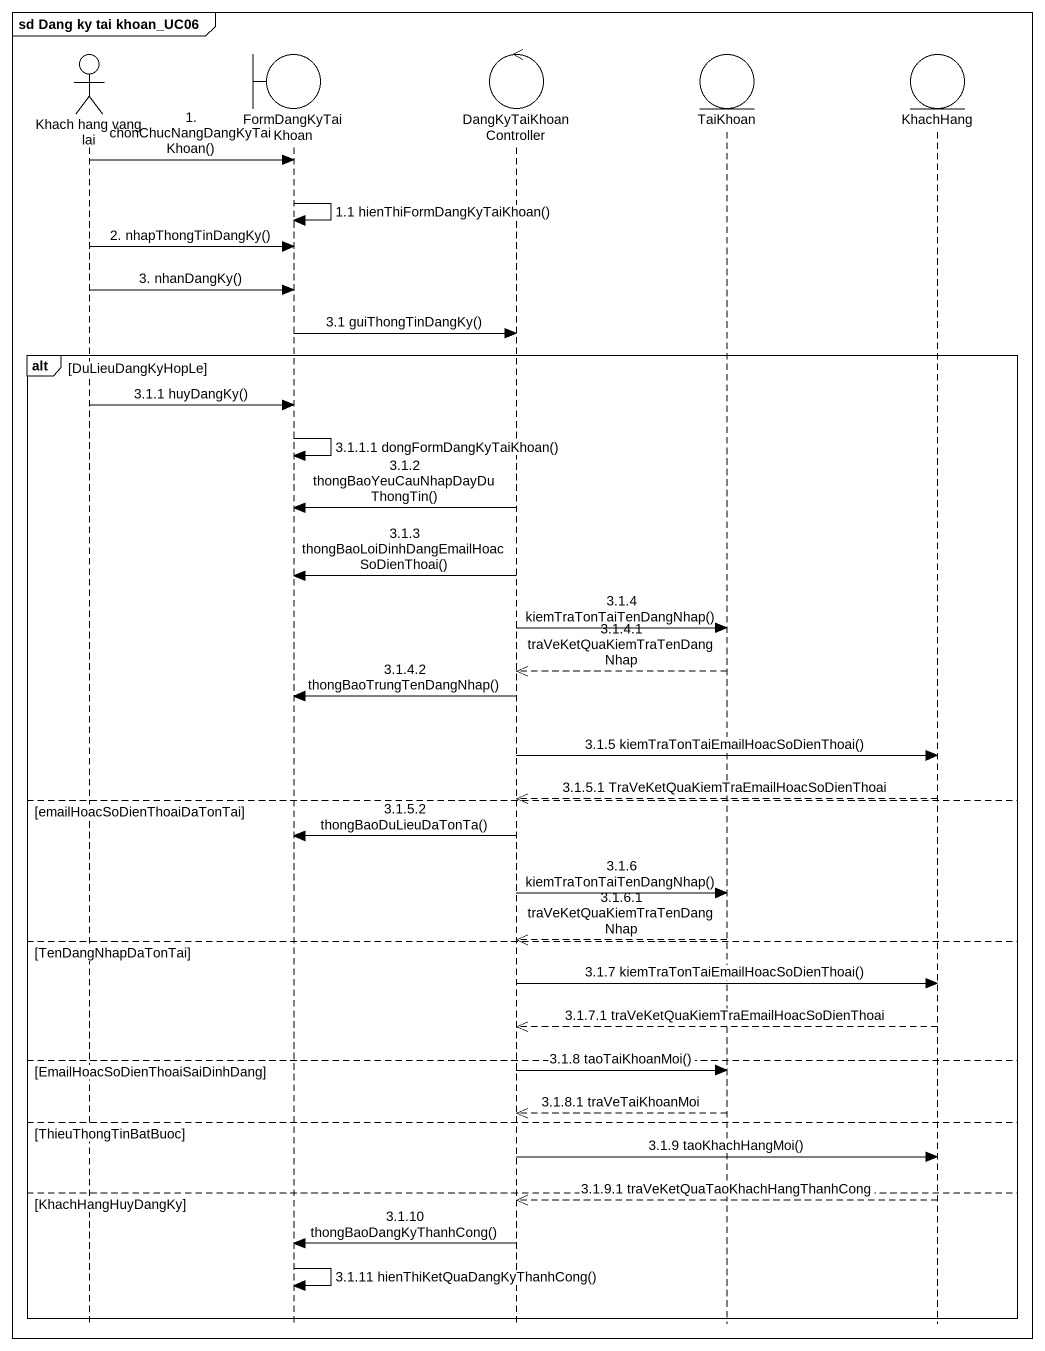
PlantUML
@startuml
mainframe sd Dang ky tai khoan_UC06
hide footbox
actor "Khach hang vang lai" as Khach_hang_vang_lai
boundary FormDangKyTaiKhoan
control DangKyTaiKhoanController
entity TaiKhoan
entity KhachHang

Khach_hang_vang_lai -> FormDangKyTaiKhoan : 1. chonChucNangDangKyTaiKhoan()
FormDangKyTaiKhoan -> FormDangKyTaiKhoan : 1.1 hienThiFormDangKyTaiKhoan()
Khach_hang_vang_lai -> FormDangKyTaiKhoan : 2. nhapThongTinDangKy()
Khach_hang_vang_lai -> FormDangKyTaiKhoan : 3. nhanDangKy()
FormDangKyTaiKhoan -> DangKyTaiKhoanController : 3.1 guiThongTinDangKy()
alt DuLieuDangKyHopLe
  Khach_hang_vang_lai -> FormDangKyTaiKhoan : 3.1.1 huyDangKy()
  FormDangKyTaiKhoan -> FormDangKyTaiKhoan : 3.1.1.1 dongFormDangKyTaiKhoan()
  DangKyTaiKhoanController -> FormDangKyTaiKhoan : 3.1.2 thongBaoYeuCauNhapDayDuThongTin()
  DangKyTaiKhoanController -> FormDangKyTaiKhoan : 3.1.3 thongBaoLoiDinhDangEmailHoacSoDienThoai()
  DangKyTaiKhoanController -> TaiKhoan : 3.1.4 kiemTraTonTaiTenDangNhap()
  TaiKhoan -->> DangKyTaiKhoanController : 3.1.4.1 traVeKetQuaKiemTraTenDangNhap
  DangKyTaiKhoanController -> FormDangKyTaiKhoan : 3.1.4.2 thongBaoTrungTenDangNhap()
  DangKyTaiKhoanController -> KhachHang : 3.1.5 kiemTraTonTaiEmailHoacSoDienThoai()
  KhachHang -->> DangKyTaiKhoanController : 3.1.5.1 TraVeKetQuaKiemTraEmailHoacSoDienThoai
else emailHoacSoDienThoaiDaTonTai
  DangKyTaiKhoanController -> FormDangKyTaiKhoan : 3.1.5.2 thongBaoDuLieuDaTonTa()
  DangKyTaiKhoanController -> TaiKhoan : 3.1.6 kiemTraTonTaiTenDangNhap()
  TaiKhoan -->> DangKyTaiKhoanController : 3.1.6.1 traVeKetQuaKiemTraTenDangNhap
else TenDangNhapDaTonTai
  DangKyTaiKhoanController -> KhachHang : 3.1.7 kiemTraTonTaiEmailHoacSoDienThoai()
  KhachHang -->> DangKyTaiKhoanController : 3.1.7.1 traVeKetQuaKiemTraEmailHoacSoDienThoai
else EmailHoacSoDienThoaiSaiDinhDang
  DangKyTaiKhoanController -> TaiKhoan : 3.1.8 taoTaiKhoanMoi()
  TaiKhoan -->> DangKyTaiKhoanController : 3.1.8.1 traVeTaiKhoanMoi
else ThieuThongTinBatBuoc
  DangKyTaiKhoanController -> KhachHang : 3.1.9 taoKhachHangMoi()
else KhachHangHuyDangKy
  KhachHang -->> DangKyTaiKhoanController : 3.1.9.1 traVeKetQuaTaoKhachHangThanhCong
  DangKyTaiKhoanController -> FormDangKyTaiKhoan : 3.1.10 thongBaoDangKyThanhCong()
  FormDangKyTaiKhoan -> FormDangKyTaiKhoan : 3.1.11 hienThiKetQuaDangKyThanhCong()
end
@enduml
